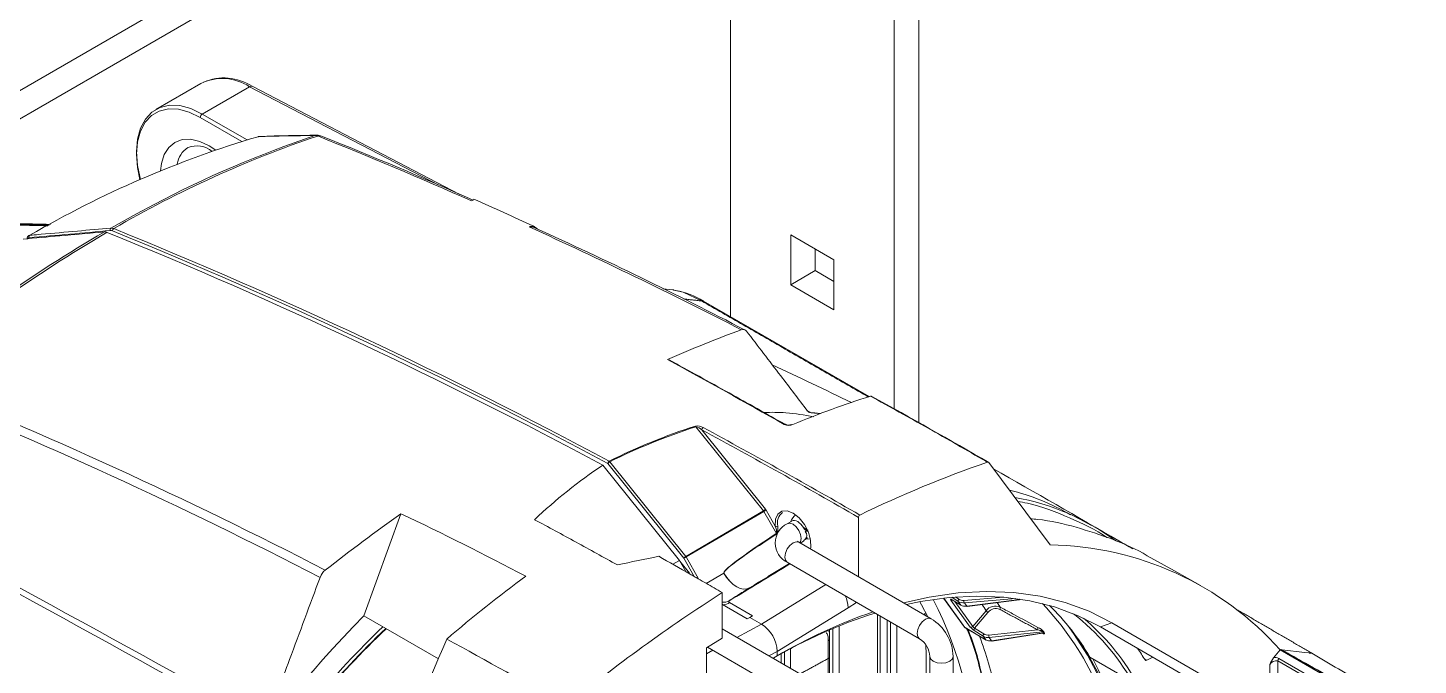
# Model space of a CAD drawing. Extents: x 9.3 to 87, y 1.1 to 68.8.
# Drawn here: x 14.1 to 21.6, y 55.1 to 58.54 of the extents above; entities that cross this region are included whole.
import ezdxf

# ---------------------------------------------------------------- set-up
doc = ezdxf.new("R2010")
doc.units = 0
doc.header["$MEASUREMENT"] = 0
doc.linetypes.add('SLD-Solid', pattern=[0])
doc.layers.add('OBJECT', color=7, linetype='CONTINUOUS')

msp = doc.modelspace()

# ---------------------------------------------------------------- linework, layer by layer
at = {"layer": 'OBJECT', "linetype": 'SLD-Solid', "lineweight": 15}
for p, q in [((17.8904, 60.0554), (17.8904, 56.9788)), ((13.7001, 57.9934), (16.7183, 59.7358)), ((13.7001, 57.8407), (16.7728, 59.6145)), ((18.9065, 59.6215), (18.9065, 56.407)), ((18.7743, 59.5451), (18.7743, 56.4806)), ((15.0322, 58.2363), (14.7892, 58.096)), ((15.2945, 58.2187), (15.0391, 58.0713)), ((16.3165, 57.6875), (15.2945, 58.2187)), ((16.4297, 57.6379), (15.3083, 58.2208)), ((15.2538, 57.9229), (15.0285, 58.0529)), ((15.0391, 58.0713), (15.2816, 57.9313)), ((18.449, 57.2849), (18.2157, 57.4196)), ((18.2157, 57.4196), (18.2157, 57.1502)), ((18.3479, 57.3433), (18.3479, 57.2265)), ((18.449, 57.0155), (18.449, 57.2849)), ((18.3479, 57.2265), (18.2157, 57.1502)), ((18.3479, 57.2265), (18.449, 57.1681)), ((17.5793, 57.1226), (17.5252, 57.1292)), ((18.2157, 57.1502), (18.449, 57.0155)), ((18.6387, 56.5475), (17.7449, 57.0627)), ((18.0691, 55.9303), (17.7039, 56.3846)), ((17.7356, 56.367), (18.0794, 55.9393)), ((17.2021, 56.1776), (17.6152, 55.6638)), ((17.6392, 55.6763), (17.2291, 56.1865)), ((17.2394, 56.1954), (17.6496, 55.6852)), ((19.2844, 56.1916), (19.6151, 55.7469)), ((16.1121, 55.9155), (15.9119, 55.3647)), ((17.6496, 55.6852), (18.0691, 55.9303)), ((18.0706, 55.928), (17.6511, 55.6829)), ((18.1379, 55.8088), (18.0706, 55.928)), ((18.0825, 55.9347), (18.1314, 55.8481)), ((18.222, 55.8759), (18.1971, 55.8616)), ((18.2838, 55.8408), (18.3078, 55.8269)), ((18.3078, 55.8269), (18.2936, 55.8188)), ((18.5812, 55.8956), (18.5812, 55.5759)), ((18.9738, 55.3493), (18.2596, 55.7616)), ((18.2668, 55.7574), (18.2845, 55.7677)), ((18.3116, 55.8207), (18.2936, 55.8188)), ((17.6511, 55.6829), (17.7184, 55.5637)), ((17.6152, 55.6638), (17.5787, 55.643)), ((17.6152, 55.6638), (17.6494, 55.603)), ((17.618, 55.6587), (17.6692, 55.5951)), ((17.6952, 55.5769), (17.6392, 55.6763)), ((18.2084, 55.6468), (18.0922, 55.576)), ((18.1971, 55.6533), (18.9113, 55.241)), ((17.7599, 55.5398), (17.8551, 55.5947)), ((18.4044, 55.5337), (18.058, 55.3198)), ((17.8458, 55.4906), (17.8458, 55.2447)), ((17.9922, 55.5152), (17.9924, 55.5154)), ((19.0404, 55.4601), (19.153, 55.3036)), ((19.041, 55.4602), (19.1549, 55.3019)), ((19.1191, 55.4426), (19.0853, 55.4648)), ((19.086, 55.4518), (19.1332, 55.423)), ((19.1043, 55.4664), (19.1223, 55.4545)), ((19.1503, 55.448), (19.3633, 55.466)), ((19.4307, 55.4585), (19.1525, 55.4349)), ((19.1654, 55.417), (19.4503, 55.4536)), ((19.1675, 55.4157), (19.4487, 55.4518)), ((17.848, 55.4252), (17.9802, 55.3489)), ((17.8854, 55.4363), (18.0085, 55.3652)), ((18.1428, 55.1727), (18.5247, 55.4086)), ((18.5713, 55.4373), (18.5247, 55.4086)), ((19.1848, 55.3043), (19.0799, 55.4501)), ((19.0871, 55.4508), (19.1343, 55.422)), ((19.1007, 55.4425), (19.1979, 55.3074)), ((19.1332, 55.423), (19.1191, 55.4426)), ((19.1525, 55.4349), (19.1654, 55.417)), ((19.1979, 55.3074), (19.2696, 55.3925)), ((19.2799, 55.3834), (19.2081, 55.2983)), ((15.9119, 55.3647), (16.3139, 55.1326)), ((17.9252, 55.2485), (18.058, 55.3198)), ((17.9943, 55.3565), (17.9802, 55.3489)), ((17.9943, 55.3565), (18.0085, 55.3652)), ((17.9943, 55.3565), (18.058, 55.3198)), ((17.9943, 55.3565), (18.058, 55.3198)), ((18.4765, 54.825), (18.4765, 55.3102)), ((18.6837, 54.6892), (18.6837, 55.3725)), ((18.6976, 55.3644), (18.6976, 54.6972)), ((18.7359, 55.3423), (18.7359, 54.7193)), ((18.7548, 55.3314), (18.7548, 54.7302)), ((18.7876, 54.7492), (18.7876, 55.3124)), ((19.1549, 55.3019), (19.2682, 55.2353)), ((19.8875, 55.3047), (19.9478, 55.3276)), ((19.8875, 55.3047), (20.6106, 54.8871)), ((19.9478, 55.3276), (20.6813, 54.904)), ((17.761, 55.1923), (17.8458, 55.2447)), ((18.3622, 54.9962), (17.8458, 55.2942)), ((18.4185, 55.135), (18.4185, 55.2324)), ((18.4248, 55.2886), (18.4248, 54.9396)), ((18.4437, 55.2966), (18.4437, 54.912)), ((19.1561, 55.3009), (19.2695, 55.2342)), ((19.2542, 55.2549), (19.2053, 55.2861)), ((19.2081, 55.2983), (19.257, 55.2671)), ((19.2682, 55.2353), (19.2542, 55.2549)), ((19.2844, 55.2613), (19.5471, 55.2898)), ((19.5758, 55.2793), (19.287, 55.248)), ((19.287, 55.248), (19.2998, 55.2301)), ((19.2998, 55.2301), (19.5791, 55.273)), ((19.3022, 55.2289), (19.575, 55.2707)), ((17.761, 55.1923), (17.761, 54.9677)), ((17.761, 55.1603), (17.7956, 55.1789)), ((17.7665, 55.1957), (18.2997, 54.8879)), ((18.1428, 55.1727), (18.098, 55.1487)), ((18.1428, 55.149), (18.1428, 55.1727)), ((18.1428, 55.149), (18.1428, 55.1727)), ((18.1632, 55.16), (18.1632, 55.1111)), ((18.1816, 55.1701), (18.182, 55.1693)), ((18.182, 55.1693), (18.182, 55.1002)), ((18.2148, 55.0812), (18.2148, 55.1866)), ((20.8569, 55.1815), (20.8203, 55.1379)), ((20.8569, 55.1815), (21.4056, 54.8647)), ((20.8659, 55.1805), (20.9904, 55.1669)), ((20.9904, 55.1669), (21.0134, 55.1644)), ((21.0146, 55.1642), (21.0134, 55.1644)), ((21.0146, 55.1642), (21.0285, 55.1627)), ((18.1247, 55.1384), (18.1428, 55.149)), ((18.4185, 54.9477), (18.4185, 55.135)), ((18.9667, 55.1451), (18.9667, 54.9165)), ((19.0917, 54.9165), (19.0917, 55.1451)), ((19.8293, 55.1419), (20.0605, 55.0085)), ((19.8306, 55.142), (19.8368, 55.1385)), ((19.8368, 55.1385), (20.0586, 55.0104)), ((20.1243, 55.1331), (20.1377, 55.1253)), ((20.1705, 55.1413), (20.1377, 55.1253)), ((20.8016, 55.1017), (20.8016, 54.3803)), ((20.844, 54.7291), (20.844, 55.1213)), ((21.2611, 54.8805), (20.844, 55.1213)), ((20.8496, 55.1353), (21.2668, 54.8945))]:
    msp.add_line(p, q, dxfattribs=at)
at = {"layer": 'OBJECT', "linetype": 'SLD-Solid', "lineweight": 15, "flags": 128}
for points in [[(14.706, 57.7185), (14.691, 57.7931), (14.6856, 57.8671), (14.691, 57.9349), (14.7069, 57.9944), (14.733, 58.0439), (14.7683, 58.0818), (14.8119, 58.107), (14.8624, 58.1186), (14.9182, 58.1165), (14.9777, 58.1005), (15.0391, 58.0713)], [(15.0285, 58.0529), (14.969, 58.0813), (14.9112, 58.0967), (14.8571, 58.0988), (14.8081, 58.0875), (14.7658, 58.0631), (14.7315, 58.0264), (14.7063, 57.9784), (14.6908, 57.9206), (14.6856, 57.8549), (14.6908, 57.7831), (14.7037, 57.7175)], [(14.8145, 57.7646), (14.8192, 57.8044), (14.8342, 57.8528), (14.8585, 57.8914), (14.8913, 57.9185), (14.9312, 57.9333), (14.9767, 57.9351), (15.0261, 57.9239), (15.0775, 57.9001), (15.1127, 57.877)], [(14.7796, 57.5836), (14.6853, 57.5334), (14.5468, 57.4561)], [(17.5793, 57.1226), (17.5824, 57.1226), (17.5854, 57.1219), (17.6356, 57.1103), (17.7339, 57.063), (17.7339, 57.063), (17.7339, 57.063)], [(18.1314, 55.8481), (18.1328, 55.8855), (18.1452, 55.9138), (18.1671, 55.9297), (18.1962, 55.9313), (18.2289, 55.9185), (18.2614, 55.8927), (18.2901, 55.857), (18.3114, 55.8154), (18.3231, 55.7729), (18.3236, 55.7344), (18.3219, 55.7256)], [(19.8354, 55.8539), (19.7794, 55.884), (19.7277, 55.9116)], [(18.1971, 55.8616), (18.2115, 55.8644), (18.2284, 55.8585), (18.2453, 55.8448), (18.2596, 55.8255), (18.2692, 55.8034), (18.2726, 55.7819), (18.2692, 55.7644), (18.2654, 55.7582)], [(18.2225, 55.8762), (18.2291, 55.8784), (18.2366, 55.8786), (18.2447, 55.8767), (18.2531, 55.8728), (18.2615, 55.867), (18.2697, 55.8595), (18.2772, 55.8507), (18.2838, 55.8408)], [(18.1971, 55.6533), (18.1875, 55.6643), (18.1842, 55.6819), (18.1875, 55.7034), (18.1971, 55.7255), (18.2115, 55.7448), (18.2284, 55.7585), (18.2453, 55.7644), (18.2596, 55.7616), (18.2596, 55.7616)], [(18.2596, 55.7616), (18.2546, 55.765), (18.2529, 55.7666)], [(18.3227, 55.7817), (18.3187, 55.7809), (18.2936, 55.7779)], [(20.4268, 55.5286), (20.2861, 55.6073), (20.1394, 55.6884)], [(17.9928, 55.5156), (17.9782, 55.5096), (17.9615, 55.5086), (17.9431, 55.5125), (17.924, 55.5212), (17.9049, 55.5344), (17.8866, 55.5515), (17.8697, 55.5719), (17.8551, 55.5947)], [(17.8552, 55.5947), (17.8699, 55.572), (17.8867, 55.5516), (17.905, 55.5345), (17.9241, 55.5213), (17.9432, 55.5126), (17.9615, 55.5086), (17.9783, 55.5097), (17.9929, 55.5157)], [(19.9478, 55.3276), (19.8259, 55.3891), (19.6968, 55.4369), (19.561, 55.4709), (19.4192, 55.4909), (19.2718, 55.4968), (19.1197, 55.4885), (18.9634, 55.4662), (18.8245, 55.4355)], [(19.8875, 55.3047), (19.7672, 55.3654), (19.6399, 55.4125), (19.506, 55.446), (19.3661, 55.4657), (19.2208, 55.4715), (19.0708, 55.4634), (18.9166, 55.4414), (18.8411, 55.4259)], [(19.0841, 55.4524), (19.084, 55.4524), (19.0845, 55.4522), (19.0857, 55.4516), (19.0871, 55.4508)], [(19.086, 55.4518), (19.0869, 55.4509), (19.0871, 55.4508)], [(18.9127, 55.4407), (18.9219, 55.4242), (18.9554, 55.3599)], [(19.1332, 55.423), (19.134, 55.4222), (19.1343, 55.422)], [(18.9113, 55.241), (18.9017, 55.2521), (18.8984, 55.2696), (18.9017, 55.2911), (18.9113, 55.3132), (18.9256, 55.3325), (18.9426, 55.3462), (18.9595, 55.3521), (18.9738, 55.3493), (18.9738, 55.3493)], [(19.153, 55.3036), (19.1536, 55.3029), (19.1549, 55.3019)], [(19.1549, 55.3019), (19.1558, 55.3011), (19.1561, 55.3009)], [(19.7104, 55.3123), (19.7419, 55.2697), (19.8168, 55.153), (19.8829, 55.0262), (19.9401, 54.8898), (19.9879, 54.7443), (20.0264, 54.5902), (20.0553, 54.4281), (20.0745, 54.2587), (20.0839, 54.0827), (20.0835, 53.9007), (20.0733, 53.7134), (20.0582, 53.5608)], [(19.2695, 55.2342), (19.2692, 55.2344), (19.2682, 55.2353)], [(18.9667, 55.1451), (18.9714, 55.1313), (18.985, 55.1196), (19.0053, 55.1118), (19.0292, 55.109), (19.0531, 55.1118), (19.0734, 55.1196), (19.0869, 55.1313), (19.0917, 55.1451), (19.0917, 55.1452)], [(19.8285, 55.1424), (19.8968, 55.0156), (19.9558, 54.8789), (20.0054, 54.7327), (20.0453, 54.5776), (20.0753, 54.4144), (20.0954, 54.2435), (20.1055, 54.0658), (20.1055, 53.8818), (20.0954, 53.6925), (20.0753, 53.4984), (20.0453, 53.3004), (20.0054, 53.0993), (19.9558, 52.8959), (19.8968, 52.691), (19.8285, 52.4855)]]:
    msp.add_lwpolyline(points, dxfattribs=at)
at = {"layer": 'OBJECT', "linetype": 'SLD-Solid', "lineweight": 15}
for centre, radius, start, end in [((15.1479, 57.9976), 0.2653, 56.45158, 115.85142), ((15.1568, 57.9886), 0.2773, 56.87315, 113.53224), ((15.3033, 58.2079), 0.0139, 68.56895, 128.87255), ((15.0516, 58.0519), 0.0231, 122.60649, 177.39415), ((16.9277, 52.5791), 5.5992, 106.45848, 120.22832), ((17.6044, 52.2062), 6.0656, 108.6697, 120.10793), ((17.5352, 52.3444), 5.9197, 108.60379, 117.74247), ((15.6597, 50.5241), 7.4325, 89.99878, 92.38482), ((15.6602, 57.9062), 0.0505, 90.41118, 105.50503), ((15.6505, 57.9218), 0.0332, 68.46569, 96.60086), ((15.6603, 57.8966), 0.06, 68.18921, 90.40673), ((15.6721, 57.9247), 0.0296, 69.19156, 108.55903), ((7.9772, 38.551), 20.8753, 65.89996, 68.33876), ((15.0344, 57.78), 0.1317, 122.99805, 170.97007), ((15.0115, 57.7722), 0.127, 50.33192, 112.15268), ((14.073, 54.0714), 3.4074, 87.5088, 94.06407), ((18.7189, 50.2506), 8.3264, 120.35289, 129.66364), ((18.7379, 50.2411), 8.3344, 120.35275, 129.66367), ((14.0432, 54.0595), 3.4119, 87.27164, 93.91802), ((14.1122, 57.4003), 0.0168, 116.54848, 189.00554), ((14.1152, 57.4081), 0.0108, 125.82425, 204.00083), ((4.0302, 31.584), 27.8988, 61.82743, 67.90028), ((14.5531, 57.4473), 0.0108, 125.83308, 204.00046), ((14.5693, 57.4421), 0.0137, 123.54982, 185.77333), ((4.0484, 31.5689), 27.9241, 61.83464, 67.89661), ((4.2069, 31.9057), 27.5665, 61.79437, 67.93684), ((7.4299, 36.6502), 22.8338, 62.51125, 65.66851), ((17.5312, 56.7291), 0.3958, 57.39255, 80.65873), ((17.9587, 56.8867), 0.023, 37.63514, 115.14166), ((3.5254, 32.0133), 26.5552, 62.70305, 68.12783), ((4.8559, 28.378), 31.2894, 64.05862, 64.92669), ((3.3966, 31.7653), 26.7871, 62.71619, 68.08675), ((18.6484, 56.5436), 0.0066, 63.60509, 111.49496), ((18.7378, 53.177), 3.3745, 107.89409, 116.4275), ((17.71, 56.3251), 0.0638, 58.81883, 98.13105), ((17.6932, 56.379), 0.0121, 27.5441, 50.34091), ((17.6921, 56.3258), 0.06, 43.44793, 78.57612), ((17.7503, 56.3669), 0.0147, 119.86432, 179.70066), ((2.8351, 28.6425), 31.4896, 59.98125, 61.74339), ((18.1844, 56.3897), 0.00821, 82.44922, 114.19111), ((18.2046, 56.4477), 0.0558, 244.96214, 293.64543), ((18.2034, 56.4318), 0.038, 243.6274, 295.55242), ((-40.2055, -43.9887), 113.3065, 60.629473, 62.160894), ((-37.8231, -39.9926), 108.6876, 60.690585, 62.287135), ((17.244, 56.1864), 0.0149, 122.74413, 179.61266), ((17.2588, 56.1626), 0.0381, 120.53086, 141.23509), ((17.2288, 56.1881), 0.0129, 34.6526, 56.71806), ((21.2339, 50.4933), 6.0264, 108.94506, 116.03491), ((19.2798, 56.1877), 0.006, 39.8492, 113.17095), ((19.1126, 54.8619), 1.2138, 59.62677, 76.52913), ((19.201, 54.7322), 1.2905, 53.41767, 80.02632), ((18.0497, 55.9631), 0.0381, 300.53074, 321.23596), ((18.0565, 55.9201), 0.0162, 29.15024, 38.95753), ((18.3488, 55.4457), 0.5567, 118.5661, 119.97092), ((18.0529, 55.918), 0.034, 29.38415, 38.7264), ((18.212, 55.866), 0.0688, 125.83774, 194.23478), ((18.2905, 55.8422), 0.0817, 124.89805, 159.04351), ((18.5962, 55.8951), 0.015, 119.43625, 177.95096), ((18.1372, 55.8646), 0.0175, 250.63611, 297.75913), ((18.0798, 55.8194), 0.0591, 349.67811, 29.03733), ((18.2469, 55.7574), 0.1154, 115.54079, 244.45932), ((18.1231, 55.7996), 0.0174, 21.2154, 31.82695), ((18.3335, 55.7287), 0.0629, 114.11004, 142.13921), ((18.2732, 55.7984), 0.0289, 315.01448, 44.98552), ((17.6689, 55.6524), 0.0381, 120.53562, 141.23222), ((17.3737, 56.1639), 0.5552, 298.56417, 299.97288), ((17.6356, 55.6741), 0.0179, 29.61137, 38.49641), ((19.5911, 54.0479), 1.6992, 41.8457, 89.19019), ((15.7607, 55.541), 0.0905, 129.0631, 159.80671), ((-35.9947, 144.515), 104.0969, 301.168854, 301.381068), ((17.8475, 55.608), 0.0153, 299.64402, 300.18728), ((-9.6245, 101.0698), 53.2719, 301.22655, 301.35115), ((22.7037, 47.909), 9.0043, 122.64959, 129.27396), ((18.3584, 55.4037), 0.1664, 1.67791, 24.58136), ((17.0179, 54.4547), 2.2054, 2.0511, 26.90636), ((19.1306, 55.4459), 0.012, 133.85114, 196.03539), ((19.1458, 55.4917), 0.044, 237.70046, 275.82464), ((19.4518, 55.446), 0.00777, 65.07349, 101.19013), ((17.8543, 55.4924), 0.0547, 261.14332, 301.68927), ((17.8514, 55.4799), 0.0553, 267.46009, 307.92182), ((19.5123, 52.7397), 2.7712, 107.68131, 120.15498), ((19.5854, 52.6888), 2.852, 108.94073, 120.38503), ((19.0844, 55.4585), 0.00949, 241.73284, 295.66946), ((19.1468, 55.4869), 0.0523, 237.98498, 276.20093), ((19.1578, 55.466), 0.0495, 240.16264, 278.74404), ((19.1756, 55.4455), 0.0255, 174.46427, 204.60859), ((19.1676, 55.4183), 0.00255, 208.96269, 268.32956), ((19.32, 55.3546), 0.063, 65.74004, 143.06892), ((19.3068, 55.4238), 0.0486, 220.17478, 236.3785), ((19.3223, 55.35), 0.054, 67.14564, 141.88576), ((19.3338, 55.4081), 0.0126, 318.53964, 18.04115), ((18.3518, 54.286), 1.6751, 9.54145, 43.1144), ((18.6532, 54.4423), 1.3696, 30.72415, 45.60868), ((18.6469, 54.4438), 1.3731, 30.57481, 45.36805), ((20.524, 50.8212), 6.4741, 135.42984, 158.26754), ((19.8164, 51.3818), 5.4643, 134.09951, 139.89096), ((17.9585, 55.1644), 0.1845, 2.59541, 57.38438), ((17.9593, 55.1648), 0.1837, 2.46669, 57.5131), ((18.8454, 55.1391), 0.2463, 1.41159, 58.58922), ((19.1612, 55.3095), 0.01, 215.7403, 239.56428), ((19.1894, 55.3139), 0.0107, 244.23993, 322.44177), ((19.2511, 55.358), 0.0853, 219.0258, 237.52595), ((19.2279, 55.3307), 0.038, 217.88502, 238.6652), ((19.5376, 55.2981), 0.0126, 318.56651, 17.91501), ((19.5159, 55.2251), 0.084, 39.2189, 66.29239), ((18.9676, 54.3857), 1.2571, 29.79543, 51.96944), ((18.9774, 54.3834), 1.2685, 29.82497, 49.81112), ((19.7173, 51.4454), 5.3319, 133.75638, 139.62332), ((19.7434, 51.4297), 5.3592, 133.83483, 139.66876), ((18.4278, 55.2146), 0.02, 98.56584, 117.60831), ((18.8441, 55.1383), 0.1227, 3.18056, 56.81783), ((19.2162, 55.2899), 0.0116, 134.1942, 199.53818), ((17.2999, 54.5207), 2.0691, 12.24603, 20.78312), ((19.2651, 55.2588), 0.0116, 134.19504, 199.53391), ((19.2803, 55.2982), 0.0506, 238.85745, 277.51522), ((19.279, 55.3033), 0.0423, 238.73085, 277.39551), ((19.2914, 55.2774), 0.0481, 241.17812, 280.12167), ((19.3076, 55.2589), 0.0233, 174.03988, 207.79307), ((19.3021, 55.2315), 0.00264, 210.93095, 272.93231), ((19.5765, 55.2701), 0.00922, 61.73027, 94.75838), ((19.5799, 55.2638), 0.00927, 61.5926, 94.54747), ((18.4278, 55.1172), 0.02, 98.56631, 117.60785), ((17.8305, 54.1014), 2.2636, 1.11859, 27.09901), ((20.1337, 55.131), 0.00696, 219.07437, 305.2071), ((20.9591, 55.0431), 0.1681, 145.66743, 159.59121), ((20.8346, 55.0859), 0.0366, 75.10647, 154.34552), ((20.8317, 55.1004), 0.0392, 62.89953, 106.98947), ((20.8671, 55.1202), 0.0231, 139.08813, 177.29479)]:
    msp.add_arc(centre, radius, start, end, dxfattribs=at)
for centre, major_axis, ratio, start_param, end_param in [((19.8619, 56.7512), (2.0068, 1.1566), 0.036146, 2.583097, 3.141256), ((19.0937, 55.4415), (0.0153, -0.0128), 0.188868, 2.241609, 3.777204), ((16.9902, 52.8761), (1.9014, 2.9071), 0.585704, 6.019523, 6.038066), ((14.1048, 54.727), (5.5474, 0.2908), 0.31896, 0.146524, 0.150209), ((17.6176, 52.5045), (2.1776, 2.9839), 0.57675, 6.054821, 6.088879)]:
    msp.add_ellipse(centre, major_axis=major_axis, ratio=ratio, start_param=start_param, end_param=end_param, dxfattribs=at)
for points, degree in [([(15.3414, 57.9489), (15.4427, 57.9523), (15.5446, 57.9542), (15.6467, 57.9548)], 3), ([(15.6627, 57.9527), (15.939, 57.8421), (16.2158, 57.7254), (16.4933, 57.6028)], 3), ([(16.5062, 57.6112), (16.5019, 57.6084), (16.4975, 57.6056), (16.4933, 57.6028)], 3), ([(16.8285, 57.4663), (16.721, 57.5155), (16.6136, 57.5638), (16.5062, 57.6112)], 3), ([(14.1046, 57.4153), (14.1088, 57.4169)], 1), ([(14.5432, 57.4429), (14.3972, 57.4298), (14.2512, 57.4168), (14.1053, 57.4037)], 3), ([(14.5114, 57.4357), (14.516, 57.4361), (14.521, 57.4353), (14.5263, 57.4331)], 3), ([(14.5557, 57.4407), (14.5512, 57.4425), (14.5471, 57.4432), (14.5432, 57.4429)], 3), ([(14.5468, 57.4561), (14.5514, 57.4565), (14.5564, 57.4557), (14.5617, 57.4535)], 3), ([(16.8042, 57.4629), (16.8123, 57.464), (16.8205, 57.4651), (16.8285, 57.4663)], 3), ([(16.8042, 57.4629), (17.1849, 57.2888), (17.5667, 57.1037), (17.949, 56.9075)], 3), ([(16.8285, 57.4663), (16.8485, 57.451)], 1), ([(17.6365, 57.074), (17.7339, 57.063)], 1), ([(17.7339, 57.063), (18.636, 56.5447)], 1), ([(17.949, 56.9075), (17.8182, 56.8597), (17.6855, 56.8063), (17.5512, 56.747)], 3), ([(18.181, 56.3972), (17.9691, 56.5165), (17.7591, 56.6331), (17.5512, 56.747)], 3), ([(18.646, 56.5497), (18.5062, 56.5056), (18.3665, 56.4545), (18.227, 56.3967)], 3), ([(18.6531, 56.548), (18.8637, 56.4325), (19.0742, 56.3137), (19.2844, 56.1916)], 3), ([(18.3226, 56.4608), (18.3017, 56.4716)], 1), ([(18.3771, 56.4553), (18.3226, 56.4608)], 1), ([(17.7039, 56.3846), (17.5425, 56.3322), (17.3872, 56.2692), (17.2394, 56.1954)], 3), ([(18.5812, 55.8956), (18.2993, 56.0585), (18.0174, 56.2156), (17.7356, 56.367)], 3), ([(16.8334, 55.8833), (16.9465, 55.9913), (17.0693, 56.0895), (17.2021, 56.1776)], 3), ([(19.2774, 56.1932), (19.2682, 56.1985)], 1), ([(15.7037, 55.6113), (15.8399, 55.7173), (15.9759, 55.8187), (16.1121, 55.9155)], 3), ([(16.7855, 55.5789), (16.5627, 55.696), (16.3382, 55.8082), (16.1121, 55.9155)], 3), ([(17.2802, 55.6391), (17.2057, 55.6805), (17.0568, 55.7627), (16.9079, 55.8434), (16.8334, 55.8833)], 3), ([(17.5032, 55.6857), (17.4288, 55.6709), (17.3545, 55.6553), (17.2802, 55.6391)], 3), ([(16.7855, 55.5789), (16.6415, 55.4723), (16.4994, 55.3591), (16.3594, 55.2394)], 3), ([(17.8458, 55.4241), (17.848, 55.4252)], 1), ([(17.883, 55.4458), (17.8826, 55.4455), (17.8822, 55.4452), (17.8819, 55.4449)], 3), ([(18.9403, 55.3686), (18.94, 55.3794)], 1), ([(19.3291, 55.4365), (19.3458, 55.4121)], 1), ([(19.5471, 55.2898), (19.3433, 55.3998)], 1), ([(20.6219, 55.3993), (21.0285, 55.1627)], 1), ([(16.3594, 55.2394), (16.2424, 54.9647), (16.1253, 54.6901), (16.0079, 54.4157)], 3), ([(16.3594, 55.2394), (16.5738, 55.1226), (16.7885, 55.0026), (17.0037, 54.8795)], 3), ([(18.4208, 55.282), (18.4248, 55.2755)], 1), ([(19.5809, 55.2782), (19.5843, 55.2719)], 1), ([(18.2204, 55.1898), (18.2148, 55.1866)], 1), ([(20.861, 55.1833), (20.8626, 55.1824), (20.8643, 55.1814), (20.8659, 55.1805)], 3), ([(18.4185, 55.135), (18.2662, 55.0516)], 1), ([(19.8292, 55.142), (19.829, 55.1422), (19.8288, 55.1423), (19.8285, 55.1424)], 3), ([(19.8306, 55.142), (19.8299, 55.1418), (19.8294, 55.1418), (19.8292, 55.142)], 3)]:
    msp.add_open_spline(points, degree=degree, dxfattribs=at)
for points, knots in [([(15.3414, 57.9489), (15.3429, 57.9493), (15.346, 57.9501), (15.3489, 57.9497), (15.3504, 57.9495)], [0, 0, 0, 0, 0.502124, 1, 1, 1, 1]), ([(14.2127, 57.4712), (14.1549, 57.4728), (14.0203, 57.4766), (13.8895, 57.47), (13.815, 57.4662)], [0, 0, 0, 0, 0.430334, 1, 1, 1, 1]), ([(14.0734, 57.3965), (14.1391, 57.4024), (14.2048, 57.4083), (14.2705, 57.4142), (14.3508, 57.4213), (14.4311, 57.4285), (14.5114, 57.4357)], [0.03013372, 0.03013372, 0.03013372, 0.03013372, 0.03830696, 0.03830696, 0.03830696, 0.04829992, 0.04829992, 0.04829992, 0.04829992]), ([(14.1053, 57.4037), (14.104, 57.4034), (14.1015, 57.4027), (14.0994, 57.4006), (14.0991, 57.3989), (14.0991, 57.3988)], [0, 0, 0, 0, 0.489293, 0.978599, 1, 1, 1, 1]), ([(14.1088, 57.4169), (14.1129, 57.4173), (14.117, 57.4177), (14.1211, 57.418), (14.1374, 57.4195), (14.1537, 57.421), (14.17, 57.4224), (14.2354, 57.4283), (14.3007, 57.4341), (14.366, 57.4399), (14.4263, 57.4453), (14.4865, 57.4507), (14.5468, 57.4561)], [0, 0, 0, 0, 0.000508, 0.000508, 0.000508, 0.00254, 0.00254, 0.00254, 0.010668, 0.010668, 0.010668, 0.01816622, 0.01816622, 0.01816622, 0.01816622]), ([(16.8042, 57.4629), (16.8106, 57.4631), (16.822, 57.4634), (16.8329, 57.4579), (16.8376, 57.4554)], [0, 0, 0, 0, 0.557331, 1, 1, 1, 1]), ([(17.7446, 57.0622), (17.7433, 57.0629), (17.7403, 57.0646), (17.7362, 57.0636), (17.7339, 57.063)], [0, 0, 0, 0, 0.425238, 1, 1, 1, 1]), ([(18.306, 56.4695), (18.2577, 56.5327), (18.2095, 56.5958), (18.1614, 56.6589), (18.0999, 56.7395), (18.0384, 56.8201), (17.9769, 56.9007)], [0.00042223, 0.00042223, 0.00042223, 0.00042223, 0.00998302, 0.00998302, 0.00998302, 0.02220394, 0.02220394, 0.02220394, 0.02220394]), ([(17.5591, 56.7454), (17.6667, 56.6863), (17.8739, 56.5724), (18.084, 56.4545), (18.1851, 56.3979)], [0, 0, 0, 0, 0.519328, 1, 1, 1, 1]), ([(19.2682, 56.1985), (19.1645, 56.2583), (18.9573, 56.3779), (18.7497, 56.4925), (18.646, 56.5497)], [0, 0, 0, 0, 0.500349, 1, 1, 1, 1]), ([(18.0703, 56.462), (18.1103, 56.4624), (18.2032, 56.4633), (18.2897, 56.4476), (18.339, 56.4386)], [0, 0, 0, 0, 0.43011, 1, 1, 1, 1]), ([(18.306, 56.4695), (18.3081, 56.4668), (18.3105, 56.4647), (18.3161, 56.4618), (18.3192, 56.4609), (18.3226, 56.4608)], [0, 0, 0, 0, 0.5, 0.5, 1, 1, 1, 1]), ([(19.3095, 56.1578), (19.5348, 56.0291), (19.7854, 55.886), (20.0365, 55.7399), (20.0617, 55.7252)], [0, 0, 0, 0, 0.899488, 1, 1, 1, 1]), ([(19.9226, 55.7868), (19.9223, 55.787), (19.8607, 55.8317), (19.7176, 55.895), (19.5571, 55.961), (19.458, 55.9786), (19.4404, 55.9818)], [0, 0, 0, 0, 0.001949, 0.440557, 0.900902, 1, 1, 1, 1]), ([(18.1393, 55.8059), (18.1407, 55.8068), (18.1417, 55.8085), (18.1432, 55.812), (18.1437, 55.8138), (18.1448, 55.8195), (18.1452, 55.8234), (18.1458, 55.831), (18.1459, 55.8349), (18.1459, 55.8422), (18.1457, 55.8457), (18.1454, 55.8491)], [0, 0, 0, 0, 0.125, 0.125, 0.25, 0.25, 0.5, 0.5, 0.75, 0.75, 1, 1, 1, 1]), ([(18.3078, 55.8269), (18.3062, 55.8263), (18.3032, 55.825), (18.2983, 55.8256), (18.2936, 55.8282), (18.2885, 55.8332), (18.2856, 55.838), (18.2838, 55.8408)], [0, 0, 0, 0, 0.17604, 0.352004, 0.53006, 0.718749, 1, 1, 1, 1]), ([(20.1394, 55.6884), (20.1393, 55.6885), (20.0807, 55.7256), (19.9532, 55.7794), (19.7563, 55.8454), (19.6076, 55.8801), (19.5226, 55.8872), (19.5099, 55.8883)], [0, 0, 0, 0, 0.000732, 0.317917, 0.630514, 0.944731, 1, 1, 1, 1]), ([(18.1393, 55.8059), (18.0896, 55.7737), (18.0402, 55.7411), (17.9671, 55.6906), (17.9428, 55.6735), (17.9072, 55.6469), (17.8954, 55.6378), (17.8783, 55.6235), (17.8726, 55.6186), (17.8646, 55.6108), (17.862, 55.6081), (17.8584, 55.6037), (17.8572, 55.6022), (17.8558, 55.5997), (17.8554, 55.5988), (17.8548, 55.5969), (17.8547, 55.5957), (17.8552, 55.5947)], [0, 0, 0, 0, 0.5, 0.5, 0.75, 0.75, 0.875, 0.875, 0.9375, 0.9375, 0.96875, 0.96875, 0.984375, 0.984375, 0.992188, 0.992188, 1, 1, 1, 1]), ([(17.5032, 55.6857), (17.5599, 55.6539), (17.6166, 55.6218), (17.6769, 55.5875), (17.6805, 55.5854), (17.6877, 55.5813), (17.6985, 55.5752), (17.7237, 55.5608), (17.774, 55.532), (17.8171, 55.5072), (17.8458, 55.4906)], [0, 0, 0, 0, 0.5, 0.5, 0.53125, 0.53125, 0.5625, 0.625, 0.75, 1, 1, 1, 1]), ([(15.3823, 54.7818), (15.4252, 54.8975), (15.468, 55.0132), (15.511, 55.1288), (15.5659, 55.2767), (15.6208, 55.4245), (15.6758, 55.5723)], [0.00042223, 0.00042223, 0.00042223, 0.00042223, 0.00998302, 0.00998302, 0.00998302, 0.02220394, 0.02220394, 0.02220394, 0.02220394]), ([(17.883, 55.4458), (17.8843, 55.4466), (17.8855, 55.4474), (17.8867, 55.4482), (17.9007, 55.4571), (17.9146, 55.4659), (17.9284, 55.4747), (17.939, 55.4814), (17.9495, 55.4881), (17.96, 55.4948), (17.9655, 55.4983), (17.971, 55.5018), (17.9764, 55.5052), (17.9792, 55.507), (17.9821, 55.5088), (17.9849, 55.5106), (17.9863, 55.5115), (17.9877, 55.5124), (17.9891, 55.5133), (17.9898, 55.5137), (17.9905, 55.5142), (17.9912, 55.5146), (17.9916, 55.5148), (17.9919, 55.515), (17.9922, 55.5152), (17.9924, 55.5153), (17.9925, 55.5154), (17.9927, 55.5155), (17.9927, 55.5156), (17.9928, 55.5156), (17.9928, 55.5156)], [0.000245311, 0.000245311, 0.000245311, 0.000245311, 0.000381889, 0.000381889, 0.000381889, 0.001909465, 0.001909465, 0.001909465, 0.003073594, 0.003073594, 0.003073594, 0.003685499, 0.003685499, 0.003685499, 0.004004678, 0.004004678, 0.004004678, 0.004169674, 0.004169674, 0.004169674, 0.004253994, 0.004253994, 0.004253994, 0.004296438, 0.004296438, 0.004296438, 0.004317388, 0.004317388, 0.004317388, 0.004329159, 0.004329159, 0.004329159, 0.004329159]), ([(17.9928, 55.5156), (17.9928, 55.5156), (17.9928, 55.5156), (17.9929, 55.5156), (17.9929, 55.5156), (17.9929, 55.5156), (17.9929, 55.5157)], [0, 0, 0, 0, 0.000002883448, 0.000002883448, 0.000002883448, 0.000006071654, 0.000006071654, 0.000006071654, 0.000006071654]), ([(19.4503, 55.4536), (19.4505, 55.4534), (19.4508, 55.4531), (19.4508, 55.4526), (19.4503, 55.4521), (19.4493, 55.4519), (19.4487, 55.4518)], [0, 0, 0, 0, 0.150234, 0.299908, 0.545088, 1, 1, 1, 1]), ([(17.8819, 55.4449), (17.8806, 55.4435), (17.8806, 55.4418), (17.882, 55.4388), (17.8835, 55.4374), (17.8854, 55.4363)], [0, 0, 0, 0, 0.5, 0.5, 1, 1, 1, 1]), ([(19.3458, 55.4121), (19.3508, 55.4094), (19.3754, 55.3961), (19.4433, 55.3594), (19.5063, 55.3254), (19.5496, 55.302)], [0, 0, 0, 0, 0.072508, 0.362542, 1, 1, 1, 1]), ([(18.4185, 55.2324), (18.4181, 55.2411), (18.4173, 55.2581), (18.4103, 55.2699), (18.4069, 55.2756)], [0, 0, 0, 0, 0.514046, 1, 1, 1, 1]), ([(19.1648, 55.2957), (19.17, 55.2841), (19.2096, 55.1946), (19.2341, 55.0905), (19.2556, 54.9998)], [0, 0, 0, 0, 0.129201, 1, 1, 1, 1]), ([(19.2551, 55.0098), (19.2337, 55.1047), (19.2112, 55.2045), (19.1724, 55.2883), (19.1705, 55.2924)], [0, 0, 0, 0, 0.951175, 1, 1, 1, 1]), ([(19.5471, 55.2898), (19.553, 55.2884), (19.5601, 55.2868), (19.5687, 55.2836), (19.5717, 55.2823), (19.5739, 55.2811), (19.575, 55.2803), (19.5756, 55.2797), (19.5757, 55.2794), (19.5758, 55.2793)], [0, 0, 0, 0, 0.608121, 0.72234, 0.850715, 0.90054, 0.950798, 0.98371, 1, 1, 1, 1]), ([(19.575, 55.2709), (19.5761, 55.271), (19.5778, 55.2712), (19.5791, 55.272), (19.5791, 55.2727), (19.5791, 55.273)], [0, 0, 0, 0, 0.527858, 0.816861, 1, 1, 1, 1]), ([(19.5843, 55.2719), (19.5845, 55.2714), (19.585, 55.2701), (19.5845, 55.2686), (19.5821, 55.2682), (19.579, 55.2684), (19.5763, 55.2695), (19.5754, 55.2699)], [0, 0, 0, 0, 0.111773, 0.280005, 0.568087, 0.85444, 1, 1, 1, 1]), ([(18.9395, 54.8474), (18.9439, 54.9414), (18.9496, 55.0635), (18.9457, 55.1803), (18.9447, 55.2072)], [0, 0, 0, 0, 0.770327, 1, 1, 1, 1]), ([(21.4146, 54.8599), (21.3213, 54.9139), (21.2282, 54.9679), (21.0891, 55.0489), (21.0428, 55.0759), (20.9736, 55.1163), (20.9506, 55.1298), (20.9163, 55.15), (20.9049, 55.1567), (20.8879, 55.1667), (20.8823, 55.1701), (20.8739, 55.1751), (20.8712, 55.1768), (20.8671, 55.1793), (20.8657, 55.1801), (20.8638, 55.1813), (20.8631, 55.1817), (20.8622, 55.1824), (20.8619, 55.1826), (20.8615, 55.1829), (20.8613, 55.183), (20.8611, 55.1831), (20.8609, 55.1833), (20.861, 55.1833)], [0, 0, 0, 0, 0.5, 0.5, 0.75, 0.75, 0.875, 0.875, 0.9375, 0.9375, 0.96875, 0.96875, 0.984375, 0.984375, 0.992188, 0.992188, 0.996094, 0.996094, 0.998047, 0.998047, 0.999023, 0.999023, 1, 1, 1, 1]), ([(20.8659, 55.1805), (20.8731, 55.1765), (20.8802, 55.1725), (20.8873, 55.1685), (20.9158, 55.1526), (20.9442, 55.1367), (20.9727, 55.1207), (21.0866, 55.057), (21.2005, 54.9932), (21.3144, 54.9296), (21.3561, 54.9063), (21.3978, 54.883), (21.4395, 54.8597)], [0, 0, 0, 0, 0.000762, 0.000762, 0.000762, 0.00381, 0.00381, 0.00381, 0.016002, 0.016002, 0.016002, 0.02046462, 0.02046462, 0.02046462, 0.02046462]), ([(21.0285, 55.1627), (21.124, 55.1064), (21.2196, 55.05), (21.4107, 54.937), (21.5062, 54.8804), (21.6018, 54.8236)], [0, 0, 0, 0, 0.5, 0.5, 1, 1, 1, 1])]:
    msp.add_open_spline(points, degree=3, knots=knots, dxfattribs=at)

doc.saveas('drawing.dxf')
